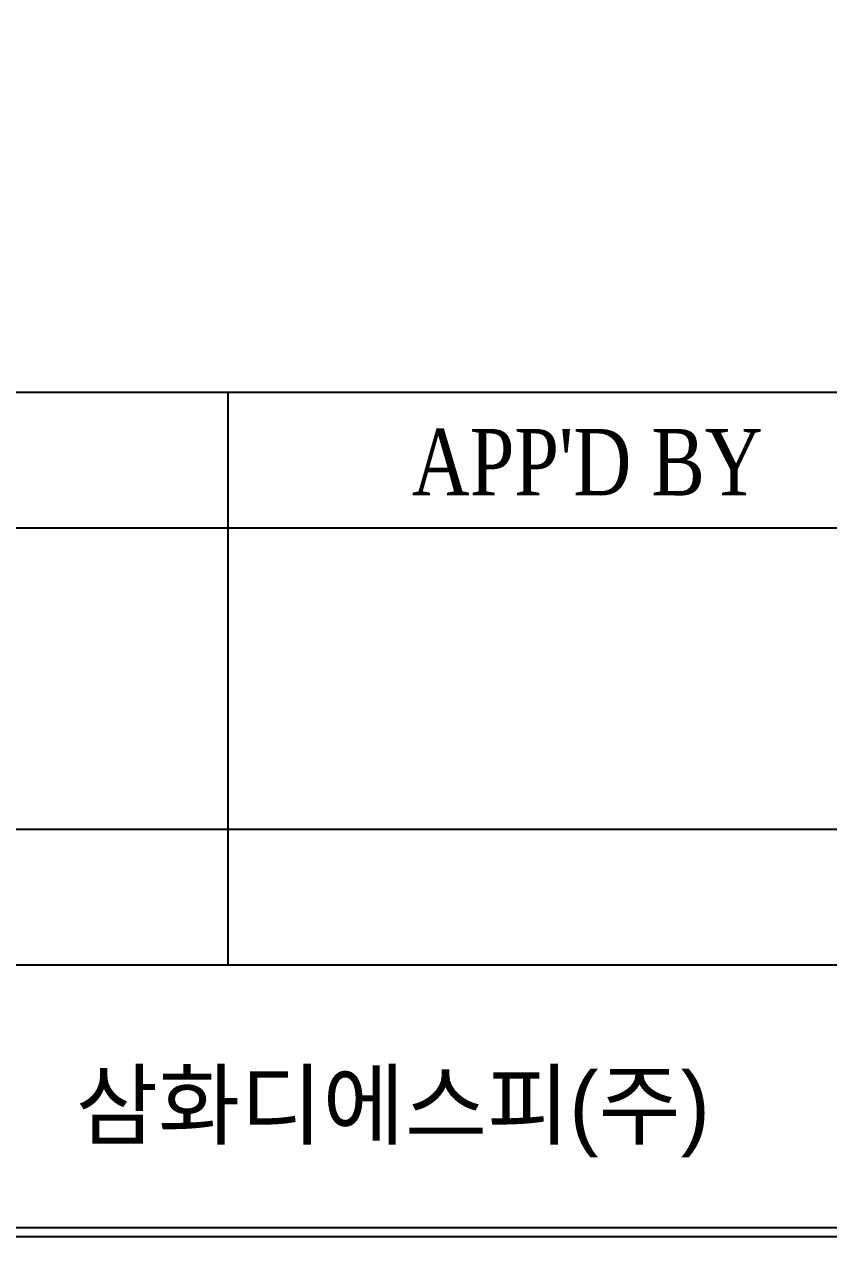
# Model space of a CAD drawing. Header units: millimetres. Extents: x 19 to 859, y 22 to 702.
# Drawn here: x 724.18 to 750.57, y 313.85 to 353.65 of the extents above; entities that cross this region are included whole.
import ezdxf
from ezdxf.enums import TextEntityAlignment as Align

# ---------------------------------------------------------------- set-up
doc = ezdxf.new("R2010")
doc.units = ezdxf.units.MM
for name, color, linetype in [('40', 4, 'Continuous'), ('70', 7, 'Continuous'), ('ASHADE', 7, 'Continuous')]:
    doc.layers.add(name, color=color, linetype=linetype)
doc.styles.add('ghs', font='NGULIM.TTF')
doc.styles.add('SS', font='batang.ttc', dxfattribs={"width": 0.8})

msp = doc.modelspace()

# ---------------------------------------------------------------- linework, layer by layer
at = {"layer": '40', "color": 7}
for p, q in [((730.862, 322.762), (730.862, 341.572)), ((829.862, 337.117), (681.362, 337.117)), ((829.664, 327.217), (681.362, 327.217)), ((829.664, 322.762), (681.362, 322.762))]:
    msp.add_line(p, q, dxfattribs=at)
at = {"layer": '70', "color": 7}
msp.add_line((453.662, 341.572), (829.862, 341.572), dxfattribs=at)
for points in [[(829.862, 313.852), (453.662, 313.852), (453.662, 581.152), (829.862, 581.152)], [(829.565, 314.149), (453.959, 314.149), (453.959, 580.855), (829.565, 580.855)]]:
    msp.add_lwpolyline(points, close=True, dxfattribs=at)

# ---------------------------------------------------------------- texts
at = {"layer": '40', "color": 7, "style": 'SS', "width": 0.8}
msp.add_text("APP'D BY", height=2.178, dxfattribs=at).set_placement((742.647, 338.191), align=Align.CENTER)
at = {"layer": 'ASHADE', "ltscale": 2, "style": 'ghs'}
msp.add_text('삼화디에스피(주)', height=2.1504, dxfattribs=at).set_placement((725.865, 317.104))

doc.saveas('drawing.dxf')
